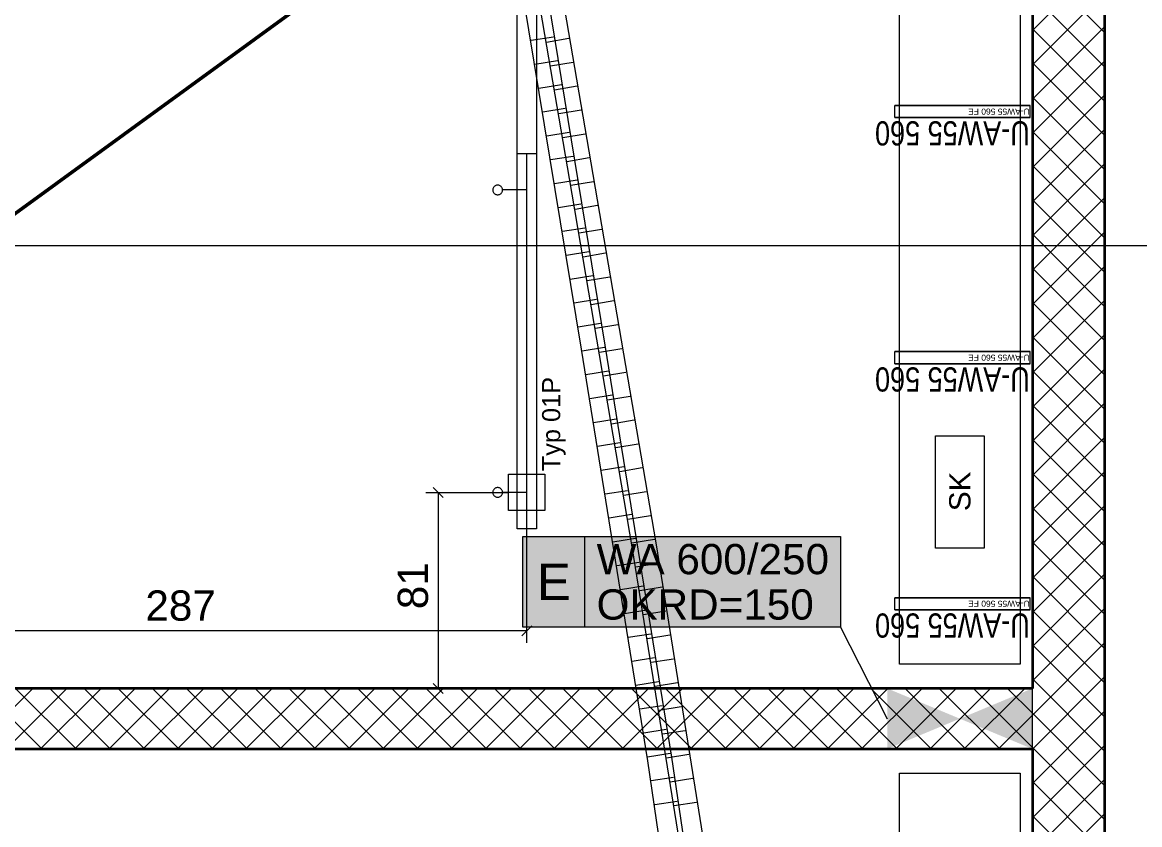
# Model space of a CAD drawing. Extents: x -1132 to 613, y -179 to 712.
# Drawn here: x -30.1 to 62.3, y 283.5 to 349.8 of the extents above; entities that cross this region are included whole.
import ezdxf
from ezdxf.lldxf.tags import DXFTag

# ---------------------------------------------------------------- set-up
doc = ezdxf.new("R2010")
doc.units = 0
doc.layers.get('0').update_dxf_attribs({"lineweight": 13})
for name, color, linetype, lineweight in [('A-WALL-____-MCUT', 7, 'Continuous', 35), ('A-WALL-____-PATT', 7, 'Continuous', 35), ('S-GRID-____-OTLN', 7, 'Continuous', 5)]:
    doc.layers.add(name, color=color, linetype=linetype, lineweight=lineweight)
for name, color, linetype, lineweight, true_color in [('EL01_VVV_Mass', 7, 'Continuous', 13, 0xb2b200), ('EL01_WAN_Aussparung Wand', 7, 'Continuous', 13, 0x7f5f3f), ('EL01_WAN_Aussparung Wand Text', 7, 'Continuous', 13, 0x7f5f3f), ('EL01_WAN_Leuchten', 7, 'Continuous', 13, 0x0080ff), ('EL01_WAN_Leuchtentyp', 7, 'Continuous', 13, 0x0099ff), ('EL01_WAN_Licht', 7, 'Continuous', 13, 0x0080ff), ('EL01_WAN_Schlaufkasten', 1, 'Continuous', 13, 0xff0000), ('EL01_WAN_Trassen', 40, 'Continuous', 13, 0xffbf00), ('EL01_WAN_Trassen Befestigung', 7, 'Continuous', 13, 0xb2b200), ('EL01_WAN_Verteiler', 1, 'Continuous', 13, 0xff0000), ('X_Geometrie', 3, 'Continuous', 50, 0x00ff00)]:
    doc.layers.add(name, color=color, linetype=linetype, lineweight=lineweight, true_color=true_color)
doc.styles.get("Standard").update_dxf_attribs({"font": 'arial.ttf'})
tags = doc.linetypes.add('_Rasterlinie_', pattern=[0.375, 0.2, -0.05, 0.075, -0.05]).pattern_tags.tags
tags[10:11] = [DXFTag(74, 4), DXFTag(75, 0), DXFTag(340, '0'), DXFTag(46, 1.0), DXFTag(50, 0.0), DXFTag(44, 0.0), DXFTag(45, 0.0)]
tags[8:9] = [DXFTag(74, 4), DXFTag(75, 0), DXFTag(340, '0'), DXFTag(46, 1.0), DXFTag(50, 0.0), DXFTag(44, 0.0), DXFTag(45, 0.0)]
tags[6:7] = [DXFTag(74, 4), DXFTag(75, 0), DXFTag(340, '0'), DXFTag(46, 1.0), DXFTag(50, 0.0), DXFTag(44, 0.0), DXFTag(45, 0.0)]
tags[4:5] = [DXFTag(74, 4), DXFTag(75, 0), DXFTag(340, '0'), DXFTag(46, 1.0), DXFTag(50, 0.0), DXFTag(44, 0.0), DXFTag(45, 0.0)]

# ---------------------------------------------------------------- blocks, each defined once
blk = doc.blocks.new('Referenz-A0UNPDE96I', base_point=(-1115.886, -117.372))
at = {"layer": 'A-WALL-____-MCUT', "color": 0, "linetype": 'Continuous', "ltscale": 0.35}
for p, q in [((59.385, -113.603), (59.385, 561.478)), ((53.385, 399.178), (53.385, 294.778)), ((53.385, 294.778), (-87.215, 294.778)), ((-87.215, 289.778), (53.385, 289.778)), ((53.385, 289.778), (53.385, 157.778))]:
    blk.add_line(p, q, dxfattribs=at)
at = {"layer": 'A-WALL-____-MCUT', "color": 0, "linetype": 'Continuous', "lineweight": 9, "ltscale": 0.13}
blk.add_line((53.385, 289.778), (53.385, 294.778), dxfattribs=at)
at = {"layer": 'A-WALL-____-PATT', "color": 0, "linetype": 'Continuous', "lineweight": 9, "ltscale": 0.13}
for p, q in [((53.385, 349.149), (59.385, 355.149)), ((59.385, 348.96), (53.385, 354.96)), ((53.385, 346.32), (59.385, 352.32)), ((59.385, 346.131), (53.385, 352.131)), ((53.385, 343.492), (59.385, 349.492)), ((59.385, 343.303), (53.385, 349.303)), ((53.385, 340.663), (59.385, 346.663)), ((59.385, 340.475), (53.385, 346.475)), ((53.385, 337.835), (59.385, 343.835)), ((59.385, 337.646), (53.385, 343.646)), ((53.385, 335.007), (59.385, 341.007)), ((59.385, 334.818), (53.385, 340.818)), ((53.385, 332.178), (59.385, 338.178)), ((59.385, 331.989), (53.385, 337.989)), ((53.385, 329.35), (59.385, 335.35)), ((59.385, 329.161), (53.385, 335.161)), ((53.385, 326.521), (59.385, 332.521)), ((59.385, 326.332), (53.385, 332.332)), ((53.385, 323.693), (59.385, 329.693)), ((59.385, 323.504), (53.385, 329.504)), ((53.385, 320.864), (59.385, 326.864)), ((59.385, 320.676), (53.385, 326.676)), ((53.385, 318.036), (59.385, 324.036)), ((59.385, 317.847), (53.385, 323.847)), ((53.385, 315.208), (59.385, 321.208)), ((59.385, 315.019), (53.385, 321.019)), ((53.385, 312.379), (59.385, 318.379)), ((59.385, 312.19), (53.385, 318.19)), ((53.385, 309.551), (59.385, 315.551)), ((59.385, 309.362), (53.385, 315.362)), ((53.385, 306.722), (59.385, 312.722)), ((59.385, 306.533), (53.385, 312.533)), ((53.385, 303.894), (59.385, 309.894)), ((59.385, 303.705), (53.385, 309.705)), ((53.385, 301.065), (59.385, 307.065)), ((59.385, 300.877), (53.385, 306.877)), ((53.385, 298.237), (59.385, 304.237)), ((59.385, 298.048), (53.385, 304.048)), ((53.385, 295.409), (59.385, 301.409)), ((59.385, 295.22), (53.385, 301.22)), ((53.385, 292.58), (59.385, 298.58)), ((59.385, 292.391), (53.385, 298.391)), ((53.385, 289.752), (59.385, 295.752)), ((-34.269, 289.778), (-29.269, 294.778)), ((-28.511, 289.778), (-33.511, 294.778)), ((-31.441, 289.778), (-26.441, 294.778)), ((-25.683, 289.778), (-30.683, 294.778)), ((-28.613, 289.778), (-23.613, 294.778)), ((-22.854, 289.778), (-27.854, 294.778)), ((-25.784, 289.778), (-20.784, 294.778)), ((-20.026, 289.778), (-25.026, 294.778)), ((-22.956, 289.778), (-17.956, 294.778)), ((-17.197, 289.778), (-22.197, 294.778)), ((-20.127, 289.778), (-15.127, 294.778)), ((-14.369, 289.778), (-19.369, 294.778)), ((-17.299, 289.778), (-12.299, 294.778)), ((-11.541, 289.778), (-16.541, 294.778)), ((-14.47, 289.778), (-9.47, 294.778)), ((-8.712, 289.778), (-13.712, 294.778)), ((-11.642, 289.778), (-6.642, 294.778)), ((-5.884, 289.778), (-10.884, 294.778)), ((-8.814, 289.778), (-3.814, 294.778)), ((-3.055, 289.778), (-8.055, 294.778)), ((-5.985, 289.778), (-0.985, 294.778)), ((-0.227, 289.778), (-5.227, 294.778)), ((-3.157, 289.778), (1.843, 294.778)), ((2.601, 289.778), (-2.399, 294.778)), ((-0.328, 289.778), (4.672, 294.778)), ((5.43, 289.778), (0.43, 294.778)), ((2.5, 289.778), (7.5, 294.778)), ((8.258, 289.778), (3.258, 294.778)), ((5.329, 289.778), (10.329, 294.778)), ((11.087, 289.778), (6.087, 294.778)), ((8.157, 289.778), (13.157, 294.778)), ((13.915, 289.778), (8.915, 294.778)), ((10.985, 289.778), (15.985, 294.778)), ((16.744, 289.778), (11.744, 294.778)), ((13.814, 289.778), (18.814, 294.778)), ((19.572, 289.778), (14.572, 294.778)), ((16.642, 289.778), (21.642, 294.778)), ((22.4, 289.778), (17.4, 294.778)), ((19.471, 289.778), (24.471, 294.778)), ((25.229, 289.778), (20.229, 294.778)), ((22.299, 289.778), (27.299, 294.778)), ((28.057, 289.778), (23.057, 294.778)), ((25.128, 289.778), (30.128, 294.778)), ((30.886, 289.778), (25.886, 294.778)), ((27.956, 289.778), (32.956, 294.778)), ((33.714, 289.778), (28.714, 294.778)), ((30.784, 289.778), (35.784, 294.778)), ((36.543, 289.778), (31.543, 294.778)), ((33.613, 289.778), (38.613, 294.778)), ((39.371, 289.778), (34.371, 294.778)), ((36.441, 289.778), (41.441, 294.778)), ((42.199, 289.778), (37.199, 294.778)), ((39.27, 289.778), (44.27, 294.778)), ((45.028, 289.778), (40.028, 294.778)), ((42.098, 289.778), (47.098, 294.778)), ((47.856, 289.778), (42.856, 294.778)), ((44.927, 289.778), (49.927, 294.778)), ((50.685, 289.778), (45.685, 294.778)), ((47.755, 289.778), (52.755, 294.778)), ((53.385, 289.906), (48.513, 294.778)), ((53.385, 292.735), (51.342, 294.778)), ((59.385, 289.563), (53.385, 295.563)), ((53.385, 286.923), (59.385, 292.923)), ((50.583, 289.778), (53.385, 292.58)), ((59.385, 286.735), (53.385, 292.735)), ((53.385, 284.095), (59.385, 290.095)), ((59.385, 283.906), (53.385, 289.906)), ((53.385, 281.266), (59.385, 287.266)), ((59.385, 281.078), (53.385, 287.078)), ((53.385, 278.438), (59.385, 284.438)), ((59.385, 278.249), (53.385, 284.249))]:
    blk.add_line(p, q, dxfattribs=at)
at = {"layer": 'S-GRID-____-OTLN', "color": 0, "linetype": '_Rasterlinie_', "ltscale": 0.13}
blk.add_line((-1107.612, 331.378), (119.376, 331.378), dxfattribs=at)
at = {"layer": 'X_Geometrie', "color": 0, "linetype": 'Continuous', "ltscale": 0.5}
blk.add_line((-77.651, 299.851), (43.869, 388.342), dxfattribs=at)
blk = doc.blocks.new('Wanddurchbruch-A0UNPDEP6I', base_point=(41.387, 289.778))
at = {"color": 0, "linetype": 'ByBlock', "lineweight": -2, "ltscale": 0.13}
for p, q in [((41.387, 294.778), (53.387, 294.778)), ((41.387, 289.778), (53.387, 289.778))]:
    blk.add_line(p, q, dxfattribs=at)
for points in [[(47.387, 292.278), (41.387, 292.278), (41.387, 294.778)], [(53.387, 292.278), (47.387, 292.278), (53.387, 294.778)], [(41.387, 289.778), (47.387, 292.278), (41.387, 292.278)], [(53.387, 289.778), (53.387, 292.278), (47.387, 292.278)]]:
    blk.add_solid(points, dxfattribs=at)
blk = doc.blocks.new('Durchbruch beschriften-A0UNPDER6I', base_point=(11.265, 292.278))
at = {"color": 0, "linetype": 'ByBlock', "lineweight": -2, "ltscale": 0.13}
for p, q in [((11.265, 299.842), (11.265, 307.342)), ((11.265, 307.342), (37.532, 307.342)), ((16.385, 299.842), (16.385, 307.342)), ((37.532, 307.342), (37.532, 299.842)), ((37.532, 299.842), (11.265, 299.842)), ((37.532, 299.842), (41.387, 292.278))]:
    blk.add_line(p, q, dxfattribs=at)
at = {"color": 7, "linetype": 'ByBlock', "lineweight": -2, "ltscale": 0.13, "true_color": 0xffffff}
for points in [[(37.532, 299.842), (11.265, 299.842), (37.532, 307.342)], [(11.265, 299.842), (37.532, 307.342), (11.265, 307.342)], [(37.532, 307.342), (11.265, 307.342), (11.265, 307.342)], [(37.532, 299.842), (37.532, 299.842), (11.265, 299.842)]]:
    blk.add_solid(points, dxfattribs=at)
at = {"color": 0, "linetype": 'ByBlock', "lineweight": -2, "ltscale": 0.13, "char_height": 2.5, "attachment_point": 1}
for s, insert in [('{\\fArial; WA 600/250 }', (16.385, 306.717)), ('{\\fArial; OKRD=150 }', (16.385, 302.967))]:
    blk.add_mtext(s, dxfattribs=dict(at, insert=insert))
at = {"color": 40, "linetype": 'ByBlock', "lineweight": -2, "ltscale": 0.13, "true_color": 0xffbf00, "insert": (12.428, 305.092), "char_height": 3, "attachment_point": 1}
blk.add_mtext('{\\fArial;E}', dxfattribs=at)
blk = doc.blocks.new('IfcObject-A0UNPDGD6I', base_point=(40.665, 339.658))
at = {"layer": 'EL01_WAN_Trassen', "linetype": 'ByBlock', "lineweight": -2, "ltscale": 0.13}
for p, q in [((42.017, 341.958), (42.017, 342.958)), ((42.017, 341.958), (42.017, 342.958)), ((53.217, 342.958), (42.017, 342.958)), ((42.017, 342.958), (42.017, 342.958)), ((42.017, 342.958), (53.217, 342.958)), ((53.217, 341.958), (53.217, 342.958)), ((53.217, 341.958), (53.217, 342.958)), ((53.217, 342.958), (53.217, 342.958)), ((53.217, 341.958), (42.017, 341.958)), ((42.017, 341.958), (42.017, 341.958)), ((42.017, 341.958), (53.217, 341.958)), ((53.217, 341.958), (53.217, 341.958))]:
    blk.add_line(p, q, dxfattribs=at)
at = {"layer": 'EL01_WAN_Trassen', "lineweight": -2, "attachment_point": 1, "rotation": 180}
for s, insert, char_height in [('{\\fArial;U-AW55 560 FE}', (53.162, 342.208), 0.5), ('{\\W0.8;\\fArial;U-AW55 560}', (53.171, 339.658), 2)]:
    blk.add_mtext(s, dxfattribs=dict(at, insert=insert, char_height=char_height))
blk = doc.blocks.new('Kabelkanal-A0UNPDJN6I', base_point=(42.387, 296.778))
at = {"color": 0, "linetype": 'ByBlock', "lineweight": -2, "ltscale": 0.13}
for p, q in [((42.387, 296.778), (42.387, 356.778)), ((42.387, 356.778), (52.387, 356.778)), ((52.387, 356.778), (52.387, 296.778)), ((52.387, 296.778), (42.387, 296.778))]:
    blk.add_line(p, q, dxfattribs=at)
blk = doc.blocks.new('IfcObject-A0UNPDPZ6I', base_point=(40.665, 319.318))
at = {"layer": 'EL01_WAN_Trassen', "linetype": 'ByBlock', "lineweight": -2, "ltscale": 0.13}
for p, q in [((42.017, 321.618), (42.017, 322.618)), ((42.017, 321.618), (42.017, 322.618)), ((53.217, 322.618), (42.017, 322.618)), ((42.017, 322.618), (42.017, 322.618)), ((42.017, 322.618), (53.217, 322.618)), ((53.217, 321.618), (53.217, 322.618)), ((53.217, 321.618), (53.217, 322.618)), ((53.217, 322.618), (53.217, 322.618)), ((53.217, 321.618), (42.017, 321.618)), ((42.017, 321.618), (42.017, 321.618)), ((42.017, 321.618), (53.217, 321.618)), ((53.217, 321.618), (53.217, 321.618))]:
    blk.add_line(p, q, dxfattribs=at)
at = {"layer": 'EL01_WAN_Trassen', "lineweight": -2, "attachment_point": 1, "rotation": 180}
for s, insert, char_height in [('{\\fArial;U-AW55 560 FE}', (53.162, 321.868), 0.5), ('{\\W0.8;\\fArial;U-AW55 560}', (53.171, 319.318), 2)]:
    blk.add_mtext(s, dxfattribs=dict(at, insert=insert, char_height=char_height))
blk = doc.blocks.new('IfcObject-A0UNPDQT6I', base_point=(40.665, 298.978))
at = {"layer": 'EL01_WAN_Trassen', "linetype": 'ByBlock', "lineweight": -2, "ltscale": 0.13}
for p, q in [((42.017, 301.278), (42.017, 302.278)), ((42.017, 301.278), (42.017, 302.278)), ((53.217, 302.278), (42.017, 302.278)), ((42.017, 302.278), (42.017, 302.278)), ((42.017, 302.278), (53.217, 302.278)), ((53.217, 301.278), (53.217, 302.278)), ((53.217, 301.278), (53.217, 302.278)), ((53.217, 302.278), (53.217, 302.278)), ((53.217, 301.278), (42.017, 301.278)), ((42.017, 301.278), (42.017, 301.278)), ((42.017, 301.278), (53.217, 301.278)), ((53.217, 301.278), (53.217, 301.278))]:
    blk.add_line(p, q, dxfattribs=at)
at = {"layer": 'EL01_WAN_Trassen', "lineweight": -2, "attachment_point": 1, "rotation": 180}
for s, insert, char_height in [('{\\fArial;U-AW55 560 FE}', (53.162, 301.528), 0.5), ('{\\W0.8;\\fArial;U-AW55 560}', (53.171, 298.978), 2)]:
    blk.add_mtext(s, dxfattribs=dict(at, insert=insert, char_height=char_height))
blk = doc.blocks.new('Kabelkanal-A0UNPDR96I', base_point=(42.387, 232.778))
at = {"color": 0, "linetype": 'ByBlock', "lineweight": -2, "ltscale": 0.13}
for p, q in [((42.387, 232.778), (42.387, 287.778)), ((42.387, 287.778), (52.387, 287.778)), ((52.387, 287.778), (52.387, 232.778)), ((52.387, 232.778), (42.387, 232.778))]:
    blk.add_line(p, q, dxfattribs=at)
blk = doc.blocks.new('Deckendose UP-A0UNPEG56I', base_point=(10.074, 309.478))
at = {"color": 0, "lineweight": -2}
for p, q in [((10.074, 309.478), (10.074, 312.478)), ((10.074, 312.478), (13.074, 312.478)), ((13.074, 312.478), (13.074, 309.478)), ((13.074, 309.478), (10.074, 309.478))]:
    blk.add_line(p, q, dxfattribs=at)
blk = doc.blocks.new('Typ 01P-A0UNPENP6I', base_point=(8.774, 307.958))
at = {"color": 0, "lineweight": -2}
for p, q in [((10.774, 307.958), (10.774, 385.998)), ((10.774, 385.998), (12.374, 385.998)), ((12.374, 385.978), (10.774, 385.978)), ((11.574, 354.978), (11.574, 385.978)), ((12.374, 385.998), (12.374, 307.958)), ((8.778, 383.03), (8.774, 382.978)), ((8.774, 382.978), (8.778, 382.926)), ((8.788, 383.082), (8.778, 383.03)), ((8.778, 382.926), (8.788, 382.875)), ((8.805, 383.131), (8.788, 383.082)), ((8.788, 382.875), (8.805, 382.825)), ((8.828, 383.178), (8.805, 383.131)), ((8.805, 382.825), (8.828, 382.778)), ((8.857, 383.222), (8.828, 383.178)), ((8.828, 382.778), (8.857, 382.735)), ((8.891, 383.261), (8.857, 383.222)), ((8.857, 382.735), (8.891, 382.695)), ((8.931, 383.296), (8.891, 383.261)), ((8.891, 382.695), (8.931, 382.661)), ((8.974, 383.325), (8.931, 383.296)), ((8.931, 382.661), (8.974, 382.632)), ((9.021, 383.348), (8.974, 383.325)), ((8.974, 382.632), (9.021, 382.609)), ((9.071, 383.365), (9.021, 383.348)), ((9.021, 382.609), (9.071, 382.592)), ((9.122, 383.375), (9.071, 383.365)), ((9.071, 382.592), (9.122, 382.582)), ((9.174, 383.378), (9.122, 383.375)), ((9.122, 382.582), (9.174, 382.578)), ((9.226, 383.375), (9.174, 383.378)), ((9.174, 382.578), (9.226, 382.582)), ((9.278, 383.365), (9.226, 383.375)), ((9.226, 382.582), (9.278, 382.592)), ((9.327, 383.348), (9.278, 383.365)), ((9.278, 382.592), (9.327, 382.609)), ((9.374, 383.325), (9.327, 383.348)), ((9.327, 382.609), (9.374, 382.632)), ((9.418, 383.296), (9.374, 383.325)), ((9.374, 382.632), (9.418, 382.661)), ((9.457, 383.261), (9.418, 383.296)), ((9.418, 382.661), (9.457, 382.695)), ((9.492, 383.222), (9.457, 383.261)), ((9.457, 382.695), (9.492, 382.735)), ((9.521, 383.178), (9.492, 383.222)), ((9.492, 382.735), (9.521, 382.778)), ((9.544, 383.131), (9.521, 383.178)), ((9.521, 382.778), (9.544, 382.825)), ((9.561, 383.082), (9.544, 383.131)), ((9.544, 382.825), (9.561, 382.875)), ((9.571, 383.03), (9.561, 383.082)), ((9.561, 382.875), (9.571, 382.926)), ((9.574, 382.978), (9.571, 383.03)), ((9.571, 382.926), (9.574, 382.978)), ((11.574, 382.978), (9.574, 382.978)), ((8.778, 358.03), (8.774, 357.978)), ((8.774, 357.978), (8.778, 357.926)), ((8.788, 358.082), (8.778, 358.03)), ((8.778, 357.926), (8.788, 357.875)), ((8.805, 358.131), (8.788, 358.082)), ((8.788, 357.875), (8.805, 357.825)), ((8.828, 358.178), (8.805, 358.131)), ((8.805, 357.825), (8.828, 357.778)), ((8.857, 358.222), (8.828, 358.178)), ((8.828, 357.778), (8.857, 357.735)), ((8.891, 358.261), (8.857, 358.222)), ((8.857, 357.735), (8.891, 357.695)), ((8.931, 358.296), (8.891, 358.261)), ((8.891, 357.695), (8.931, 357.661)), ((8.974, 358.325), (8.931, 358.296)), ((8.931, 357.661), (8.974, 357.632)), ((9.021, 358.348), (8.974, 358.325)), ((8.974, 357.632), (9.021, 357.609)), ((9.071, 358.365), (9.021, 358.348)), ((9.021, 357.609), (9.071, 357.592)), ((9.122, 358.375), (9.071, 358.365)), ((9.071, 357.592), (9.122, 357.582)), ((9.174, 358.378), (9.122, 358.375)), ((9.122, 357.582), (9.174, 357.578)), ((9.226, 358.375), (9.174, 358.378)), ((9.174, 357.578), (9.226, 357.582)), ((9.278, 358.365), (9.226, 358.375)), ((9.226, 357.582), (9.278, 357.592)), ((9.327, 358.348), (9.278, 358.365)), ((9.278, 357.592), (9.327, 357.609)), ((9.374, 358.325), (9.327, 358.348)), ((9.327, 357.609), (9.374, 357.632)), ((9.418, 358.296), (9.374, 358.325)), ((9.374, 357.632), (9.418, 357.661)), ((9.457, 358.261), (9.418, 358.296)), ((9.418, 357.661), (9.457, 357.695)), ((9.492, 358.222), (9.457, 358.261)), ((9.457, 357.695), (9.492, 357.735)), ((9.521, 358.178), (9.492, 358.222)), ((9.492, 357.735), (9.521, 357.778)), ((9.544, 358.131), (9.521, 358.178)), ((9.521, 357.778), (9.544, 357.825)), ((9.561, 358.082), (9.544, 358.131)), ((9.544, 357.825), (9.561, 357.875)), ((9.571, 358.03), (9.561, 358.082)), ((9.561, 357.875), (9.571, 357.926)), ((9.574, 357.978), (9.571, 358.03)), ((9.571, 357.926), (9.574, 357.978)), ((11.574, 357.978), (9.574, 357.978)), ((12.374, 354.978), (10.774, 354.978)), ((12.374, 338.978), (10.774, 338.978)), ((11.574, 307.978), (11.574, 338.978)), ((8.931, 336.296), (8.891, 336.261)), ((8.974, 336.325), (8.931, 336.296)), ((9.021, 336.348), (8.974, 336.325)), ((9.071, 336.365), (9.021, 336.348)), ((9.122, 336.375), (9.071, 336.365)), ((9.174, 336.378), (9.122, 336.375)), ((9.226, 336.375), (9.174, 336.378)), ((9.278, 336.365), (9.226, 336.375)), ((9.327, 336.348), (9.278, 336.365)), ((9.374, 336.325), (9.327, 336.348)), ((9.418, 336.296), (9.374, 336.325)), ((9.457, 336.261), (9.418, 336.296)), ((8.778, 336.03), (8.774, 335.978)), ((8.774, 335.978), (8.778, 335.926)), ((8.788, 336.082), (8.778, 336.03)), ((8.778, 335.926), (8.788, 335.875)), ((8.805, 336.131), (8.788, 336.082)), ((8.788, 335.875), (8.805, 335.825)), ((8.828, 336.178), (8.805, 336.131)), ((8.805, 335.825), (8.828, 335.778)), ((8.857, 336.222), (8.828, 336.178)), ((8.828, 335.778), (8.857, 335.735)), ((8.891, 336.261), (8.857, 336.222)), ((8.857, 335.735), (8.891, 335.695)), ((8.891, 335.695), (8.931, 335.661)), ((8.931, 335.661), (8.974, 335.632)), ((8.974, 335.632), (9.021, 335.609)), ((9.021, 335.609), (9.071, 335.592)), ((9.071, 335.592), (9.122, 335.582)), ((9.122, 335.582), (9.174, 335.578)), ((9.174, 335.578), (9.226, 335.582)), ((9.226, 335.582), (9.278, 335.592)), ((9.278, 335.592), (9.327, 335.609)), ((9.327, 335.609), (9.374, 335.632)), ((9.374, 335.632), (9.418, 335.661)), ((9.418, 335.661), (9.457, 335.695)), ((9.492, 336.222), (9.457, 336.261)), ((9.457, 335.695), (9.492, 335.735)), ((9.521, 336.178), (9.492, 336.222)), ((9.492, 335.735), (9.521, 335.778)), ((9.544, 336.131), (9.521, 336.178)), ((9.521, 335.778), (9.544, 335.825)), ((9.561, 336.082), (9.544, 336.131)), ((9.544, 335.825), (9.561, 335.875)), ((9.571, 336.03), (9.561, 336.082)), ((9.561, 335.875), (9.571, 335.926)), ((9.574, 335.978), (9.571, 336.03)), ((9.571, 335.926), (9.574, 335.978)), ((11.574, 335.978), (9.574, 335.978)), ((9.021, 311.348), (8.974, 311.325)), ((9.071, 311.365), (9.021, 311.348)), ((9.122, 311.375), (9.071, 311.365)), ((9.174, 311.378), (9.122, 311.375)), ((9.226, 311.375), (9.174, 311.378)), ((9.278, 311.365), (9.226, 311.375)), ((9.327, 311.348), (9.278, 311.365)), ((9.374, 311.325), (9.327, 311.348)), ((8.778, 311.03), (8.774, 310.978)), ((8.774, 310.978), (8.778, 310.926)), ((8.788, 311.082), (8.778, 311.03)), ((8.778, 310.926), (8.788, 310.875)), ((8.805, 311.131), (8.788, 311.082)), ((8.788, 310.875), (8.805, 310.825)), ((8.828, 311.178), (8.805, 311.131)), ((8.805, 310.825), (8.828, 310.778)), ((8.857, 311.222), (8.828, 311.178)), ((8.828, 310.778), (8.857, 310.735)), ((8.891, 311.261), (8.857, 311.222)), ((8.857, 310.735), (8.891, 310.695)), ((8.931, 311.296), (8.891, 311.261)), ((8.891, 310.695), (8.931, 310.661)), ((8.974, 311.325), (8.931, 311.296)), ((8.931, 310.661), (8.974, 310.632)), ((8.974, 310.632), (9.021, 310.609)), ((9.021, 310.609), (9.071, 310.592)), ((9.071, 310.592), (9.122, 310.582)), ((9.122, 310.582), (9.174, 310.578)), ((9.174, 310.578), (9.226, 310.582)), ((9.226, 310.582), (9.278, 310.592)), ((9.278, 310.592), (9.327, 310.609)), ((9.327, 310.609), (9.374, 310.632)), ((9.418, 311.296), (9.374, 311.325)), ((9.374, 310.632), (9.418, 310.661)), ((9.457, 311.261), (9.418, 311.296)), ((9.418, 310.661), (9.457, 310.695)), ((9.492, 311.222), (9.457, 311.261)), ((9.457, 310.695), (9.492, 310.735)), ((9.521, 311.178), (9.492, 311.222)), ((9.492, 310.735), (9.521, 310.778)), ((9.544, 311.131), (9.521, 311.178)), ((9.521, 310.778), (9.544, 310.825)), ((9.561, 311.082), (9.544, 311.131)), ((9.544, 310.825), (9.561, 310.875)), ((9.571, 311.03), (9.561, 311.082)), ((9.561, 310.875), (9.571, 310.926)), ((9.574, 310.978), (9.571, 311.03)), ((9.571, 310.926), (9.574, 310.978)), ((11.574, 310.978), (9.574, 310.978)), ((12.374, 307.978), (10.774, 307.978)), ((12.374, 307.958), (10.774, 307.958))]:
    blk.add_line(p, q, dxfattribs=at)
blk = doc.blocks.new('Maß-A0UNPF6H6I', base_point=(0.912, 294.364))
at = {"color": 0, "lineweight": -2}
for p, q in [((4.659, 310.565), (3.832, 311.392)), ((3.246, 310.978), (10.074, 310.978)), ((4.246, 310.978), (4.246, 294.778)), ((3.246, 294.778), (41.387, 294.778)), ((4.659, 294.364), (3.832, 295.192))]:
    blk.add_line(p, q, dxfattribs=at)
at = {"color": 0, "lineweight": -2, "insert": (0.912, 301.327), "char_height": 2.5, "attachment_point": 1, "rotation": 90}
blk.add_mtext('{\\fArial;81}', dxfattribs=at)
blk = doc.blocks.new('Maß-A0UNPF8D6I', base_point=(-46.326, 298.547))
at = {"color": 0, "lineweight": -2}
for p, q in [((-45.913, 298.547), (-45.913, 307.958)), ((11.574, 298.547), (11.574, 307.958)), ((-46.326, 299.133), (-45.499, 299.961)), ((11.574, 299.547), (-45.913, 299.547)), ((11.161, 299.133), (11.988, 299.961))]:
    blk.add_line(p, q, dxfattribs=at)
at = {"color": 0, "lineweight": -2, "insert": (-19.953, 302.88), "char_height": 2.5, "attachment_point": 1}
blk.add_mtext('{\\fArial;287}', dxfattribs=at)
blk = doc.blocks.new('Schlaufkasten Decke (multi)-A0UNPFR96I', base_point=(45.387, 306.368))
at = {"color": 0, "linetype": 'ByBlock', "lineweight": -2, "ltscale": 0.13}
for p, q in [((45.387, 315.648), (49.387, 315.648)), ((45.387, 306.368), (45.387, 315.648)), ((49.387, 315.648), (49.387, 306.368)), ((49.387, 306.368), (45.387, 306.368))]:
    blk.add_line(p, q, dxfattribs=at)
at = {"color": 0, "linetype": 'ByBlock', "lineweight": -2, "ltscale": 0.13, "insert": (46.507, 309.427), "char_height": 1.76, "attachment_point": 1, "rotation": 90}
blk.add_mtext('{\\fArial;SK}', dxfattribs=at)
blk = doc.blocks.new('Flexrohr-A0UNPFU56I', base_point=(0.133, 153.107))
at = {"color": 0, "lineweight": -2}
for p, q in [((10.886, 361.445), (15.082, 336.926)), ((12.859, 361.771), (17.053, 337.263)), ((13.213, 348.204), (15.067, 348.515)), ((13.55, 346.232), (15.404, 346.545)), ((13.887, 344.26), (15.741, 344.574)), ((14.225, 342.288), (16.078, 342.603)), ((14.562, 340.317), (16.416, 340.632)), ((14.9, 338.345), (16.753, 338.661)), ((17.053, 337.263), (22.277, 306.649)), ((15.082, 336.926), (20.304, 306.323)), ((15.237, 336.373), (17.09, 336.69)), ((15.573, 334.402), (17.426, 334.718)), ((15.91, 332.431), (17.763, 332.746)), ((16.246, 330.46), (18.099, 330.775)), ((16.582, 328.489), (18.436, 328.803)), ((16.919, 326.518), (18.772, 326.831)), ((17.255, 324.547), (19.109, 324.859)), ((17.591, 322.576), (19.445, 322.888)), ((17.928, 320.604), (19.782, 320.916)), ((18.264, 318.633), (20.118, 318.944)), ((18.6, 316.662), (20.455, 316.972)), ((18.937, 314.691), (20.791, 315.001)), ((19.273, 312.72), (21.128, 313.029)), ((19.61, 310.749), (21.464, 311.057)), ((19.946, 308.778), (21.801, 309.085)), ((20.282, 306.807), (22.137, 307.114)), ((20.304, 306.323), (25.202, 275.743)), ((22.277, 306.649), (27.18, 276.04)), ((20.603, 304.834), (22.458, 305.139)), ((20.919, 302.86), (22.775, 303.163)), ((21.236, 300.886), (23.091, 301.188)), ((21.552, 298.912), (23.408, 299.212)), ((21.868, 296.938), (23.724, 297.237)), ((22.184, 294.964), (24.041, 295.261)), ((22.5, 292.991), (24.357, 293.285)), ((22.816, 291.017), (24.673, 291.31)), ((23.133, 289.043), (24.99, 289.334)), ((23.449, 287.069), (25.306, 287.359)), ((23.765, 285.095), (25.623, 285.383))]:
    blk.add_line(p, q, dxfattribs=at)
blk = doc.blocks.new('Flexrohr-A0UNPFUV6I', base_point=(-3.113, 153.13))
at = {"color": 0, "lineweight": -2}
for p, q in [((10.475, 356.86), (16.07, 322.834)), ((12.451, 357.173), (18.044, 323.156)), ((11.935, 348.353), (13.791, 348.649)), ((12.259, 346.379), (14.116, 346.676)), ((12.584, 344.405), (14.44, 344.703)), ((12.908, 342.432), (14.765, 342.729)), ((13.233, 340.458), (15.089, 340.756)), ((13.557, 338.484), (15.413, 338.783)), ((13.882, 336.51), (15.738, 336.81)), ((14.206, 334.537), (16.062, 334.836)), ((14.531, 332.563), (16.387, 332.863)), ((14.855, 330.589), (16.711, 330.89)), ((15.18, 328.616), (17.036, 328.917)), ((15.504, 326.642), (17.36, 326.943)), ((15.829, 324.668), (17.685, 324.97)), ((16.07, 322.834), (21.562, 288.794)), ((16.153, 322.695), (18.009, 322.997)), ((18.044, 323.156), (23.538, 289.103)), ((16.472, 320.72), (18.327, 321.022)), ((16.79, 318.746), (18.646, 319.047)), ((17.109, 316.772), (18.965, 317.072)), ((17.427, 314.798), (19.283, 315.097)), ((17.746, 312.824), (19.602, 313.123)), ((18.064, 310.85), (19.92, 311.148)), ((18.383, 308.876), (20.239, 309.173)), ((18.701, 306.902), (20.558, 307.198)), ((19.02, 304.928), (20.876, 305.223)), ((19.338, 302.953), (21.195, 303.249)), ((19.657, 300.979), (21.514, 301.274)), ((19.975, 299.005), (21.832, 299.299)), ((20.294, 297.031), (22.151, 297.324)), ((20.612, 295.057), (22.469, 295.349)), ((20.931, 293.083), (22.788, 293.375)), ((21.249, 291.109), (23.107, 291.4)), ((21.568, 289.135), (23.425, 289.425)), ((21.562, 288.794), (24.906, 266.25)), ((23.538, 289.103), (26.887, 266.527)), ((21.865, 287.158), (23.723, 287.446)), ((22.159, 285.181), (24.017, 285.467))]:
    blk.add_line(p, q, dxfattribs=at)
blk = doc.blocks.new('MText-A0UNPGBV6I', base_point=(12.847, 312.725))
at = {"color": 0, "linetype": 'ByBlock', "lineweight": -2, "ltscale": 0.13, "insert": (12.847, 312.725), "char_height": 1.5, "attachment_point": 1, "rotation": 90}
blk.add_mtext('{\\fArial;Typ 01P}', dxfattribs=at)

msp = doc.modelspace()

# ---------------------------------------------------------------- block references
at = {"color": 9, "lineweight": 25, "ltscale": 0.25, "true_color": 0xc0c0c0}
msp.add_blockref('Referenz-A0UNPDE96I', (-1115.886, -117.372), dxfattribs=at)
at = {"layer": 'EL01_VVV_Mass', "linetype": 'Continuous', "ltscale": 0.13}
for name, p in [('Maß-A0UNPF6H6I', (0.912, 294.364)), ('Maß-A0UNPF8D6I', (-46.326, 298.547))]:
    msp.add_blockref(name, p, dxfattribs=at)
at = {"layer": 'EL01_WAN_Aussparung Wand', "ltscale": 0.13}
msp.add_blockref('Wanddurchbruch-A0UNPDEP6I', (41.387, 289.778), dxfattribs=at)
at = {"layer": 'EL01_WAN_Aussparung Wand Text', "ltscale": 0.13}
msp.add_blockref('Durchbruch beschriften-A0UNPDER6I', (11.265, 292.278), dxfattribs=at)
at = {"layer": 'EL01_WAN_Leuchten', "ltscale": 0.13}
msp.add_blockref('Typ 01P-A0UNPENP6I', (8.774, 307.958), dxfattribs=at)
at = {"layer": 'EL01_WAN_Leuchtentyp', "ltscale": 0.13}
msp.add_blockref('MText-A0UNPGBV6I', (12.847, 312.725), dxfattribs=at)
at = {"layer": 'EL01_WAN_Licht', "linetype": 'Continuous', "ltscale": 0.13}
msp.add_blockref('Deckendose UP-A0UNPEG56I', (10.074, 309.478), dxfattribs=at)
at = {"layer": 'EL01_WAN_Schlaufkasten', "ltscale": 0.13}
msp.add_blockref('Schlaufkasten Decke (multi)-A0UNPFR96I', (45.387, 306.368), dxfattribs=at)
at = {"layer": 'EL01_WAN_Trassen', "ltscale": 0.13}
for name, p in [('Kabelkanal-A0UNPDJN6I', (42.387, 296.778)), ('Kabelkanal-A0UNPDR96I', (42.387, 232.778))]:
    msp.add_blockref(name, p, dxfattribs=at)
at = {"layer": 'EL01_WAN_Trassen Befestigung', "ltscale": 0.13}
for name, p in [('IfcObject-A0UNPDGD6I', (40.665, 339.658)), ('IfcObject-A0UNPDPZ6I', (40.665, 319.318)), ('IfcObject-A0UNPDQT6I', (40.665, 298.978))]:
    msp.add_blockref(name, p, dxfattribs=at)
at = {"layer": 'EL01_WAN_Verteiler', "linetype": 'Continuous', "ltscale": 0.13}
for name, p in [('Flexrohr-A0UNPFUV6I', (-3.113, 153.13)), ('Flexrohr-A0UNPFU56I', (0.133, 153.107))]:
    msp.add_blockref(name, p, dxfattribs=at)

doc.saveas('drawing.dxf')
